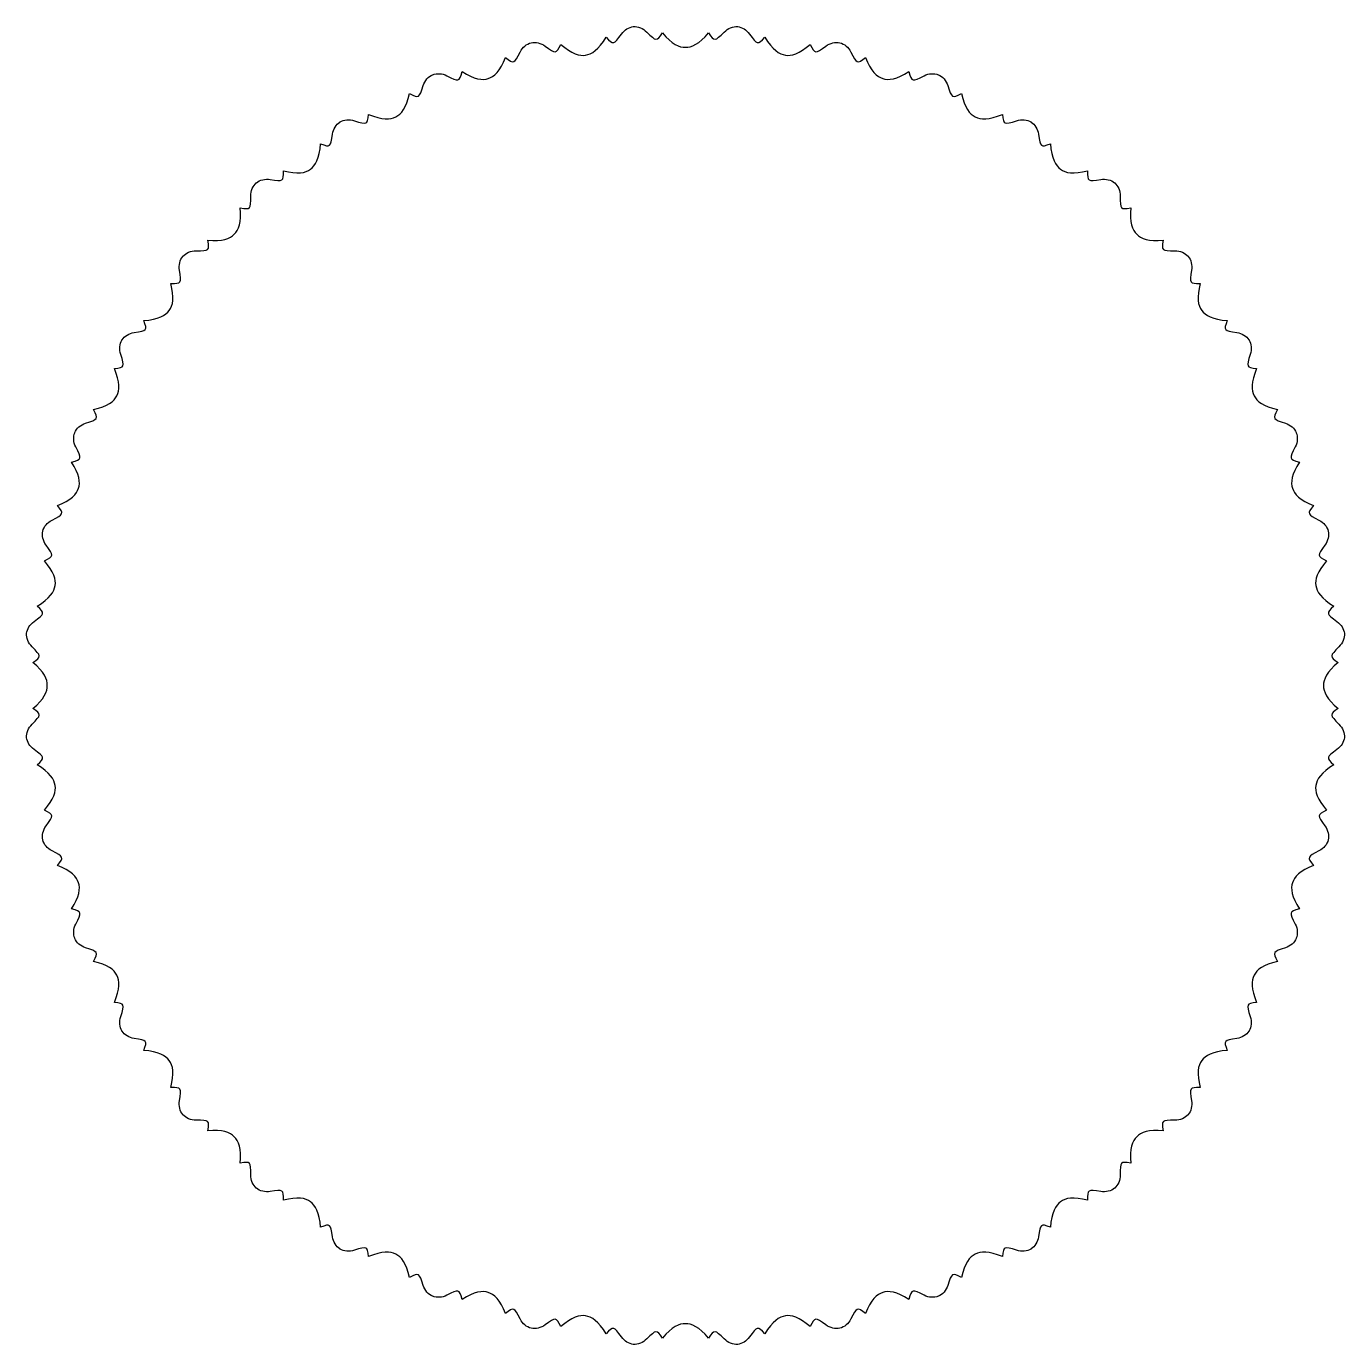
# Model space of a CAD drawing. Header units: centimetres. Extents: x -7.5 to 7.5, y -7.5 to 7.5.
import ezdxf

# ---------------------------------------------------------------- set-up
doc = ezdxf.new("R2010")
doc.units = ezdxf.units.CM
doc.header["$MEASUREMENT"] = 0
doc.layers.add('Layer 1', color=7, linetype='Continuous')

msp = doc.modelspace()

# ---------------------------------------------------------------- linework, layer by layer
at = {"layer": 'Layer 1'}
for points, knots in [([(7.49667, -0.59232), (7.49936, -0.54192), (7.47781, -0.48295), (7.43373, -0.44071), (7.43373, -0.44071), (7.33041, -0.33382), (7.32496, -0.32955), (7.42541, -0.26258), (7.42541, -0.26258), (7.29949, -0.15466), (7.25848, -0.06861), (7.25848, 0), (7.25848, 0), (7.25848, 0.06862), (7.29948, 0.15466), (7.42541, 0.26258), (7.42541, 0.26258), (7.32495, 0.32955), (7.33041, 0.33382), (7.43373, 0.44071), (7.43373, 0.44071), (7.47781, 0.48295), (7.49936, 0.54193), (7.49667, 0.59232), (7.49667, 0.59232), (7.49666, 0.59256), (7.49662, 0.59276), (7.49662, 0.59297), (7.49662, 0.59297), (7.49659, 0.59318), (7.49659, 0.59342), (7.49657, 0.59362), (7.49657, 0.59362), (7.49034, 0.6437), (7.46167, 0.69156), (7.41171, 0.72665), (7.41171, 0.72665), (7.29341, 0.81668), (7.28679, 0.82001), (7.37597, 0.9014), (7.37597, 0.9014), (7.23517, 0.98904), (7.18023, 1.06769), (7.17232, 1.13628), (7.17232, 1.13628), (7.15769, 1.20376), (7.18617, 1.29442), (7.29438, 1.42009), (7.29438, 1.42009), (7.18497, 1.47115), (7.18871, 1.47596), (7.27477, 1.59718), (7.27477, 1.59718), (7.31199, 1.64558), (7.32331, 1.70678), (7.31308, 1.7562), (7.31308, 1.7562), (7.31303, 1.75641), (7.31297, 1.75663), (7.31292, 1.75684), (7.31292, 1.75684), (7.31287, 1.75705), (7.31281, 1.75728), (7.31276, 1.75748), (7.31276, 1.75748), (7.29908, 1.80606), (7.26242, 1.85556), (7.20709, 1.88137), (7.20709, 1.88137), (7.07487, 1.94933), (7.07088, 1.9523), (7.1445, 2.048), (7.1445, 2.048), (6.99058, 2.10974), (6.92504, 2.17756), (6.90699, 2.2442), (6.90699, 2.2442), (6.88245, 2.30874), (6.89565, 2.40212), (6.98396, 2.54249), (6.98396, 2.54249), (6.86817, 2.57671), (6.86965, 2.58142), (6.93677, 2.71407), (6.93677, 2.71407), (6.9664, 2.76745), (6.96699, 2.82893), (6.94956, 2.87629), (6.94956, 2.87629), (6.94948, 2.8765), (6.94937, 2.8767), (6.94932, 2.8769), (6.94932, 2.8769), (6.94924, 2.87709), (6.94916, 2.87732), (6.94908, 2.87751), (6.94908, 2.87751), (6.92836, 2.92353), (6.8832, 2.96627), (6.82467, 2.98364), (6.82467, 2.98364), (6.68387, 3.03135), (6.67783, 3.03289), (6.73656, 3.13839), (6.73656, 3.13839), (6.57523, 3.1768), (6.49876, 3.23342), (6.47112, 3.2967), (6.47112, 3.2967), (6.43738, 3.35694), (6.43494, 3.45223), (6.49806, 3.60559), (6.49806, 3.60559), (6.37814, 3.6196), (6.3808, 3.62559), (6.42442, 3.76771), (6.42442, 3.76771), (6.44455, 3.82535), (6.43668, 3.88708), (6.41148, 3.93081), (6.41148, 3.93081), (6.41137, 3.931), (6.41124, 3.93119), (6.41113, 3.93137), (6.41113, 3.93137), (6.41102, 3.93156), (6.41089, 3.93175), (6.41078, 3.93193), (6.41078, 3.93193), (6.38256, 3.97377), (6.33272, 4.00933), (6.27209, 4.01656), (6.27209, 4.01656), (6.12525, 4.0398), (6.12075, 4.03844), (6.16359, 4.15133), (6.16359, 4.15133), (5.9984, 4.16598), (5.91223, 4.21015), (5.87435, 4.26787), (5.87435, 4.26787), (5.83096, 4.32158), (5.81464, 4.4145), (5.85505, 4.57534), (5.85505, 4.57534), (5.73436, 4.57195), (5.73443, 4.57689), (5.75719, 4.7238), (5.75719, 4.7238), (5.76884, 4.78373), (5.75053, 4.84224), (5.71932, 4.88191), (5.71932, 4.88191), (5.71919, 4.88207), (5.71903, 4.88225), (5.7189, 4.88241), (5.7189, 4.88241), (5.71877, 4.88257), (5.71862, 4.88276), (5.71848, 4.88291), (5.71848, 4.88291), (5.68456, 4.92028), (5.62848, 4.94682), (5.56745, 4.9453), (5.56745, 4.9453), (5.4188, 4.94728), (5.41253, 4.94676), (5.43594, 5.0652), (5.43594, 5.0652), (5.27062, 5.0521), (5.18034, 5.08234), (5.1346, 5.13407), (5.1346, 5.13407), (5.08398, 5.18103), (5.05212, 5.2706), (5.06522, 5.43593), (5.06522, 5.43593), (4.94678, 5.41252), (4.94729, 5.41879), (4.94532, 5.56744), (4.94532, 5.56744), (4.94684, 5.62848), (4.9203, 5.68455), (4.88293, 5.71847), (4.88293, 5.71847), (4.88277, 5.7186), (4.88259, 5.71875), (4.88243, 5.71889), (4.88243, 5.71889), (4.88227, 5.71902), (4.88209, 5.71918), (4.88193, 5.71931), (4.88193, 5.71931), (4.84227, 5.75052), (4.78375, 5.76883), (4.72382, 5.75718), (4.72382, 5.75718), (4.57691, 5.73442), (4.57197, 5.73435), (4.57536, 5.85504), (4.57536, 5.85504), (4.41452, 5.81463), (4.3216, 5.83095), (4.26789, 5.87434), (4.26789, 5.87434), (4.21016, 5.91223), (4.16599, 5.99839), (4.15135, 6.16358), (4.15135, 6.16358), (4.03847, 6.12075), (4.03982, 6.12525), (4.01658, 6.27208), (4.01658, 6.27208), (4.00935, 6.33271), (3.9738, 6.38255), (3.93195, 6.41077), (3.93195, 6.41077), (3.93176, 6.41088), (3.93157, 6.41101), (3.93139, 6.41112), (3.93139, 6.41112), (3.9312, 6.41123), (3.93101, 6.41136), (3.93083, 6.41147), (3.93083, 6.41147), (3.8871, 6.43667), (3.82536, 6.44454), (3.76773, 6.42441), (3.76773, 6.42441), (3.62561, 6.38079), (3.61961, 6.37813), (3.60561, 6.49805), (3.60561, 6.49805), (3.45225, 6.43493), (3.35697, 6.43737), (3.29672, 6.47111), (3.29672, 6.47111), (3.23344, 6.49875), (3.17682, 6.57522), (3.13841, 6.73655), (3.13841, 6.73655), (3.03292, 6.67782), (3.03137, 6.68386), (2.98366, 6.82466), (2.98366, 6.82466), (2.96629, 6.88319), (2.92355, 6.92835), (2.87753, 6.94907), (2.87753, 6.94907), (2.87734, 6.94915), (2.87711, 6.94923), (2.87692, 6.94931), (2.87692, 6.94931), (2.87673, 6.94939), (2.87651, 6.9495), (2.87631, 6.94955), (2.87631, 6.94955), (2.82895, 6.96698), (2.76747, 6.96639), (2.71409, 6.93676), (2.71409, 6.93676), (2.58144, 6.86964), (2.57673, 6.86817), (2.54251, 6.98395), (2.54251, 6.98395), (2.40214, 6.89564), (2.30876, 6.88244), (2.24422, 6.90698), (2.24422, 6.90698), (2.17757, 6.92503), (2.10975, 6.99057), (2.04802, 7.14449), (2.04802, 7.14449), (1.95232, 7.07088), (1.94935, 7.07487), (1.88139, 7.20708), (1.88139, 7.20708), (1.85557, 7.26241), (1.80608, 7.29906), (1.7575, 7.31275), (1.7575, 7.31275), (1.75729, 7.3128), (1.75707, 7.31286), (1.75686, 7.31291), (1.75686, 7.31291), (1.75665, 7.31296), (1.75643, 7.31302), (1.75622, 7.31307), (1.75622, 7.31307), (1.7068, 7.3233), (1.6456, 7.31198), (1.5972, 7.27476), (1.5972, 7.27476), (1.47598, 7.1887), (1.47117, 7.18497), (1.42011, 7.29437), (1.42011, 7.29437), (1.29444, 7.18615), (1.20378, 7.15767), (1.1363, 7.17231), (1.1363, 7.17231), (1.06771, 7.18022), (0.98905, 7.23517), (0.90142, 7.37596), (0.90142, 7.37596), (0.82003, 7.28678), (0.81669, 7.2934), (0.72667, 7.4117), (0.72667, 7.4117), (0.69158, 7.46166), (0.64372, 7.49033), (0.59364, 7.49656), (0.59364, 7.49656), (0.59343, 7.49659), (0.5932, 7.49659), (0.59299, 7.49661), (0.59299, 7.49661), (0.59278, 7.49662), (0.59255, 7.49666), (0.59234, 7.49666), (0.59234, 7.49666), (0.54194, 7.49935), (0.48297, 7.4778), (0.44073, 7.43372), (0.44073, 7.43372), (0.33384, 7.3304), (0.32957, 7.32495), (0.2626, 7.4254), (0.2626, 7.4254), (0.15468, 7.29948), (0.06863, 7.25847), (-0.00037, 7.26101), (-0.00037, 7.26101), (-0.06929, 7.25673), (-0.15464, 7.29948), (-0.26256, 7.4254), (-0.26256, 7.4254), (-0.32953, 7.32494), (-0.3338, 7.3304), (-0.44069, 7.43372), (-0.44069, 7.43372), (-0.48294, 7.4778), (-0.5419, 7.49935), (-0.5923, 7.49666), (-0.5923, 7.49666), (-0.59251, 7.49665), (-0.59274, 7.49661), (-0.59295, 7.49661), (-0.59295, 7.49661), (-0.59316, 7.49658), (-0.5934, 7.49658), (-0.5936, 7.49656), (-0.5936, 7.49656), (-0.64368, 7.49033), (-0.69154, 7.46166), (-0.72663, 7.4117), (-0.72663, 7.4117), (-0.81666, 7.2934), (-0.81999, 7.28678), (-0.90138, 7.37596), (-0.90138, 7.37596), (-0.98902, 7.23516), (-1.06767, 7.18022), (-1.13626, 7.17231), (-1.13626, 7.17231), (-1.20374, 7.15768), (-1.2944, 7.18616), (-1.42007, 7.29437), (-1.42007, 7.29437), (-1.47114, 7.18496), (-1.47595, 7.1887), (-1.59716, 7.27476), (-1.59716, 7.27476), (-1.64556, 7.31198), (-1.70676, 7.3233), (-1.75618, 7.31307), (-1.75618, 7.31307), (-1.75639, 7.31302), (-1.75661, 7.31296), (-1.75682, 7.31291), (-1.75682, 7.31291), (-1.75703, 7.31286), (-1.75726, 7.3128), (-1.75746, 7.31275), (-1.75746, 7.31275), (-1.80604, 7.29907), (-1.85553, 7.26241), (-1.88135, 7.20708), (-1.88135, 7.20708), (-1.94931, 7.07486), (-1.95228, 7.07087), (-2.04798, 7.14449), (-2.04798, 7.14449), (-2.10972, 6.99057), (-2.17754, 6.92503), (-2.24418, 6.90698), (-2.24418, 6.90698), (-2.30872, 6.88244), (-2.4021, 6.89564), (-2.54247, 6.98395), (-2.54247, 6.98395), (-2.57669, 6.86816), (-2.5814, 6.86964), (-2.71405, 6.93676), (-2.71405, 6.93676), (-2.76744, 6.96639), (-2.82891, 6.96698), (-2.87627, 6.94955), (-2.87627, 6.94955), (-2.87646, 6.94947), (-2.87668, 6.94936), (-2.87688, 6.94931), (-2.87688, 6.94931), (-2.87707, 6.94923), (-2.8773, 6.94915), (-2.87749, 6.94907), (-2.87749, 6.94907), (-2.92351, 6.92835), (-2.96625, 6.88319), (-2.98362, 6.82466), (-2.98362, 6.82466), (-3.03133, 6.68386), (-3.03288, 6.67782), (-3.13837, 6.73655), (-3.13837, 6.73655), (-3.17679, 6.57522), (-3.23341, 6.49875), (-3.29668, 6.47111), (-3.29668, 6.47111), (-3.35692, 6.43737), (-3.45221, 6.43493), (-3.60557, 6.49805), (-3.60557, 6.49805), (-3.61958, 6.37813), (-3.62557, 6.38079), (-3.76769, 6.42441), (-3.76769, 6.42441), (-3.82533, 6.44454), (-3.88706, 6.43667), (-3.93079, 6.41147), (-3.93079, 6.41147), (-3.93098, 6.41136), (-3.93117, 6.41123), (-3.93135, 6.41112), (-3.93135, 6.41112), (-3.93154, 6.41101), (-3.93173, 6.41088), (-3.93191, 6.41077), (-3.93191, 6.41077), (-3.97375, 6.38255), (-4.00931, 6.33271), (-4.01654, 6.27208), (-4.01654, 6.27208), (-4.03978, 6.12525), (-4.03842, 6.12074), (-4.15131, 6.16358), (-4.15131, 6.16358), (-4.16596, 5.99838), (-4.21013, 5.91222), (-4.26785, 5.87434), (-4.26785, 5.87434), (-4.32156, 5.83095), (-4.41448, 5.81463), (-4.57532, 5.85504), (-4.57532, 5.85504), (-4.57193, 5.73435), (-4.57687, 5.73442), (-4.72378, 5.75718), (-4.72378, 5.75718), (-4.78371, 5.76883), (-4.84223, 5.75052), (-4.88189, 5.71931), (-4.88189, 5.71931), (-4.88205, 5.71918), (-4.88223, 5.71902), (-4.88239, 5.71889), (-4.88239, 5.71889), (-4.88255, 5.71876), (-4.88274, 5.71861), (-4.88289, 5.71847), (-4.88289, 5.71847), (-4.92026, 5.68455), (-4.9468, 5.62847), (-4.94528, 5.56744), (-4.94528, 5.56744), (-4.94726, 5.41879), (-4.94674, 5.41252), (-5.06518, 5.43593), (-5.06518, 5.43593), (-5.05208, 5.2706), (-5.08232, 5.18033), (-5.13405, 5.13459), (-5.13405, 5.13459), (-5.18101, 5.08397), (-5.27058, 5.05211), (-5.43591, 5.06521), (-5.43591, 5.06521), (-5.41249, 4.94677), (-5.41877, 4.94728), (-5.56742, 4.94531), (-5.56742, 4.94531), (-5.62845, 4.94683), (-5.68453, 4.92028), (-5.71845, 4.88292), (-5.71845, 4.88292), (-5.71858, 4.88276), (-5.71873, 4.88257), (-5.71887, 4.88242), (-5.71887, 4.88242), (-5.719, 4.88226), (-5.71917, 4.88208), (-5.71929, 4.88192), (-5.71929, 4.88192), (-5.7505, 4.84226), (-5.76881, 4.78374), (-5.75716, 4.72381), (-5.75716, 4.72381), (-5.7344, 4.5769), (-5.73433, 4.57196), (-5.85502, 4.57535), (-5.85502, 4.57535), (-5.81461, 4.4145), (-5.83093, 4.32159), (-5.87432, 4.26788), (-5.87432, 4.26788), (-5.91221, 4.21015), (-5.99837, 4.16599), (-6.16356, 4.15134), (-6.16356, 4.15134), (-6.12072, 4.03846), (-6.12523, 4.03981), (-6.27206, 4.01657), (-6.27206, 4.01657), (-6.33268, 4.00934), (-6.38253, 3.97378), (-6.41075, 3.93194), (-6.41075, 3.93194), (-6.41086, 3.93175), (-6.41099, 3.93156), (-6.4111, 3.93138), (-6.4111, 3.93138), (-6.41121, 3.93119), (-6.41134, 3.931), (-6.41145, 3.93082), (-6.41145, 3.93082), (-6.43665, 3.88709), (-6.44452, 3.82535), (-6.42439, 3.76772), (-6.42439, 3.76772), (-6.38077, 3.6256), (-6.37811, 3.6196), (-6.49803, 3.6056), (-6.49803, 3.6056), (-6.43491, 3.45224), (-6.43735, 3.35696), (-6.47109, 3.29671), (-6.47109, 3.29671), (-6.49873, 3.23343), (-6.5752, 3.17681), (-6.73653, 3.1384), (-6.73653, 3.1384), (-6.6778, 3.03291), (-6.68384, 3.03136), (-6.82464, 2.98365), (-6.82464, 2.98365), (-6.88317, 2.96628), (-6.92833, 2.92354), (-6.94905, 2.87752), (-6.94905, 2.87752), (-6.94913, 2.87733), (-6.94921, 2.8771), (-6.94929, 2.87691), (-6.94929, 2.87691), (-6.94937, 2.87672), (-6.94948, 2.8765), (-6.94953, 2.8763), (-6.94953, 2.8763), (-6.96696, 2.82893), (-6.96637, 2.76746), (-6.93674, 2.71408), (-6.93674, 2.71408), (-6.86962, 2.58143), (-6.86815, 2.57672), (-6.98393, 2.5425), (-6.98393, 2.5425), (-6.89562, 2.40213), (-6.88242, 2.30875), (-6.90696, 2.24421), (-6.90696, 2.24421), (-6.92501, 2.17756), (-6.99055, 2.10974), (-7.14447, 2.04801), (-7.14447, 2.04801), (-7.07086, 1.95231), (-7.07485, 1.94934), (-7.20706, 1.88138), (-7.20706, 1.88138), (-7.26239, 1.85556), (-7.29904, 1.80607), (-7.31273, 1.75749), (-7.31273, 1.75749), (-7.31278, 1.75728), (-7.31284, 1.75705), (-7.31289, 1.75685), (-7.31289, 1.75685), (-7.31294, 1.75664), (-7.313, 1.75642), (-7.31305, 1.75621), (-7.31305, 1.75621), (-7.32328, 1.70679), (-7.31196, 1.64559), (-7.27474, 1.59719), (-7.27474, 1.59719), (-7.18868, 1.47597), (-7.18495, 1.47116), (-7.29435, 1.4201), (-7.29435, 1.4201), (-7.18613, 1.29443), (-7.15765, 1.20377), (-7.17229, 1.13629), (-7.17229, 1.13629), (-7.1802, 1.0677), (-7.23515, 0.98905), (-7.37594, 0.90141), (-7.37594, 0.90141), (-7.28676, 0.82002), (-7.29338, 0.81668), (-7.41168, 0.72666), (-7.41168, 0.72666), (-7.46164, 0.69157), (-7.49031, 0.64371), (-7.49654, 0.59363), (-7.49654, 0.59363), (-7.49657, 0.59342), (-7.49657, 0.59318), (-7.49659, 0.59298), (-7.49659, 0.59298), (-7.4966, 0.59277), (-7.49664, 0.59254), (-7.49664, 0.59233), (-7.49664, 0.59233), (-7.49933, 0.54193), (-7.47778, 0.48296), (-7.4337, 0.44072), (-7.4337, 0.44072), (-7.33038, 0.33383), (-7.32493, 0.32956), (-7.42538, 0.26259), (-7.42538, 0.26259), (-7.29946, 0.15467), (-7.25671, 0.06931), (-7.26099, 0.0004), (-7.26099, 0.0004), (-7.25846, -0.0686), (-7.29946, -0.15465), (-7.42538, -0.26257), (-7.42538, -0.26257), (-7.32492, -0.32954), (-7.33038, -0.33381), (-7.4337, -0.4407), (-7.4337, -0.4407), (-7.47778, -0.48294), (-7.49933, -0.54192), (-7.49664, -0.59231), (-7.49664, -0.59231), (-7.49663, -0.59255), (-7.49659, -0.59275), (-7.49659, -0.59296), (-7.49659, -0.59296), (-7.49656, -0.59317), (-7.49656, -0.59341), (-7.49654, -0.59361), (-7.49654, -0.59361), (-7.49031, -0.64369), (-7.46164, -0.69155), (-7.41168, -0.72664), (-7.41168, -0.72664), (-7.29338, -0.81667), (-7.28676, -0.82), (-7.37594, -0.90139), (-7.37594, -0.90139), (-7.23514, -0.98903), (-7.1802, -1.06768), (-7.17229, -1.13627), (-7.17229, -1.13627), (-7.15766, -1.20375), (-7.18614, -1.29441), (-7.29435, -1.42008), (-7.29435, -1.42008), (-7.18494, -1.47114), (-7.18868, -1.47595), (-7.27474, -1.59717), (-7.27474, -1.59717), (-7.31196, -1.64557), (-7.32328, -1.70677), (-7.31305, -1.75619), (-7.31305, -1.75619), (-7.313, -1.7564), (-7.31294, -1.75662), (-7.31289, -1.75683), (-7.31289, -1.75683), (-7.31284, -1.75704), (-7.31278, -1.75727), (-7.31273, -1.75747), (-7.31273, -1.75747), (-7.29905, -1.80605), (-7.26239, -1.85554), (-7.20706, -1.88136), (-7.20706, -1.88136), (-7.07484, -1.94932), (-7.07085, -1.95229), (-7.14447, -2.04799), (-7.14447, -2.04799), (-6.99055, -2.10973), (-6.92501, -2.17755), (-6.90696, -2.24419), (-6.90696, -2.24419), (-6.88242, -2.30873), (-6.89562, -2.40211), (-6.98393, -2.54248), (-6.98393, -2.54248), (-6.86814, -2.5767), (-6.86962, -2.58141), (-6.93674, -2.71406), (-6.93674, -2.71406), (-6.96637, -2.76744), (-6.96696, -2.82892), (-6.94953, -2.87628), (-6.94953, -2.87628), (-6.94945, -2.87649), (-6.94934, -2.87669), (-6.94929, -2.87689), (-6.94929, -2.87689), (-6.94921, -2.87708), (-6.94913, -2.87731), (-6.94905, -2.8775), (-6.94905, -2.8775), (-6.92833, -2.92352), (-6.88317, -2.96626), (-6.82464, -2.98362), (-6.82464, -2.98362), (-6.68384, -3.03133), (-6.6778, -3.03288), (-6.73653, -3.13837), (-6.73653, -3.13837), (-6.5752, -3.17679), (-6.49873, -3.23341), (-6.47109, -3.29668), (-6.47109, -3.29668), (-6.43735, -3.35692), (-6.43491, -3.45221), (-6.49803, -3.60557), (-6.49803, -3.60557), (-6.37811, -3.61957), (-6.38077, -3.62557), (-6.42439, -3.76769), (-6.42439, -3.76769), (-6.44452, -3.82533), (-6.43665, -3.88706), (-6.41145, -3.93079), (-6.41145, -3.93079), (-6.41134, -3.93098), (-6.41121, -3.93116), (-6.4111, -3.93135), (-6.4111, -3.93135), (-6.41097, -3.93154), (-6.41086, -3.93173), (-6.41075, -3.93191), (-6.41075, -3.93191), (-6.38253, -3.97375), (-6.33269, -4.00931), (-6.27206, -4.01654), (-6.27206, -4.01654), (-6.12523, -4.03978), (-6.12072, -4.03842), (-6.16356, -4.15131), (-6.16356, -4.15131), (-5.99837, -4.16596), (-5.9122, -4.21013), (-5.87432, -4.26785), (-5.87432, -4.26785), (-5.83093, -4.32156), (-5.81461, -4.41448), (-5.85502, -4.57532), (-5.85502, -4.57532), (-5.73433, -4.57193), (-5.7344, -4.57687), (-5.75716, -4.72378), (-5.75716, -4.72378), (-5.76881, -4.78371), (-5.7505, -4.84222), (-5.71929, -4.88189), (-5.71929, -4.88189), (-5.71916, -4.88208), (-5.719, -4.88222), (-5.71887, -4.88239), (-5.71887, -4.88239), (-5.71871, -4.88255), (-5.71859, -4.88273), (-5.71845, -4.88289), (-5.71845, -4.88289), (-5.68453, -4.92026), (-5.62845, -4.9468), (-5.56742, -4.94528), (-5.56742, -4.94528), (-5.41877, -4.94726), (-5.4125, -4.94674), (-5.43591, -5.06518), (-5.43591, -5.06518), (-5.27058, -5.05208), (-5.18031, -5.08232), (-5.13457, -5.13405), (-5.13457, -5.13405), (-5.08395, -5.18101), (-5.05209, -5.27058), (-5.06519, -5.43591), (-5.06519, -5.43591), (-4.94675, -5.41249), (-4.94727, -5.41877), (-4.94529, -5.56742), (-4.94529, -5.56742), (-4.94681, -5.62846), (-4.92027, -5.68453), (-4.8829, -5.71845), (-4.8829, -5.71845), (-4.88274, -5.71861), (-4.88256, -5.71873), (-4.8824, -5.71887), (-4.8824, -5.71887), (-4.88224, -5.719), (-4.88207, -5.71916), (-4.8819, -5.71929), (-4.8819, -5.71929), (-4.84224, -5.7505), (-4.78373, -5.76881), (-4.72379, -5.75716), (-4.72379, -5.75716), (-4.57688, -5.7344), (-4.57194, -5.73433), (-4.57533, -5.85502), (-4.57533, -5.85502), (-4.41448, -5.81461), (-4.32157, -5.83093), (-4.26786, -5.87432), (-4.26786, -5.87432), (-4.21013, -5.91221), (-4.16597, -5.99837), (-4.15132, -6.16356), (-4.15132, -6.16356), (-4.03844, -6.12073), (-4.03979, -6.12523), (-4.01655, -6.27206), (-4.01655, -6.27206), (-4.00932, -6.33268), (-3.97377, -6.38253), (-3.93192, -6.41075), (-3.93192, -6.41075), (-3.93173, -6.41088), (-3.93154, -6.41099), (-3.93136, -6.4111), (-3.93136, -6.4111), (-3.93117, -6.41121), (-3.93099, -6.41134), (-3.9308, -6.41145), (-3.9308, -6.41145), (-3.88707, -6.43665), (-3.82534, -6.44452), (-3.7677, -6.42439), (-3.7677, -6.42439), (-3.62558, -6.38077), (-3.61958, -6.37811), (-3.60558, -6.49803), (-3.60558, -6.49803), (-3.45222, -6.43491), (-3.35694, -6.43735), (-3.29669, -6.47109), (-3.29669, -6.47109), (-3.23341, -6.49873), (-3.17679, -6.5752), (-3.13838, -6.73653), (-3.13838, -6.73653), (-3.03289, -6.6778), (-3.03134, -6.68384), (-2.98363, -6.82464), (-2.98363, -6.82464), (-2.96626, -6.88317), (-2.92352, -6.92833), (-2.87751, -6.94905), (-2.87751, -6.94905), (-2.8773, -6.94913), (-2.8771, -6.94921), (-2.8769, -6.94929), (-2.8769, -6.94929), (-2.87669, -6.94937), (-2.8765, -6.94948), (-2.87629, -6.94953), (-2.87629, -6.94953), (-2.82893, -6.96696), (-2.76745, -6.96637), (-2.71407, -6.93674), (-2.71407, -6.93674), (-2.58142, -6.86962), (-2.57671, -6.86815), (-2.54249, -6.98393), (-2.54249, -6.98393), (-2.40212, -6.89562), (-2.30874, -6.88242), (-2.2442, -6.90696), (-2.2442, -6.90696), (-2.17755, -6.92501), (-2.10973, -6.99055), (-2.048, -7.14447), (-2.048, -7.14447), (-1.9523, -7.07086), (-1.94933, -7.07485), (-1.88137, -7.20706), (-1.88137, -7.20706), (-1.85555, -7.26239), (-1.80606, -7.29904), (-1.75748, -7.31273), (-1.75748, -7.31273), (-1.75727, -7.31278), (-1.75705, -7.31284), (-1.75684, -7.31289), (-1.75684, -7.31289), (-1.75663, -7.31294), (-1.75642, -7.313), (-1.7562, -7.31305), (-1.7562, -7.31305), (-1.70678, -7.32328), (-1.64558, -7.31196), (-1.59718, -7.27474), (-1.59718, -7.27474), (-1.47596, -7.18868), (-1.47115, -7.18495), (-1.42009, -7.29435), (-1.42009, -7.29435), (-1.29442, -7.18613), (-1.20376, -7.15765), (-1.13628, -7.17229), (-1.13628, -7.17229), (-1.06769, -7.1802), (-0.98904, -7.23515), (-0.9014, -7.37594), (-0.9014, -7.37594), (-0.82001, -7.28676), (-0.81667, -7.29338), (-0.72665, -7.41168), (-0.72665, -7.41168), (-0.69156, -7.46164), (-0.6437, -7.49031), (-0.59362, -7.49654), (-0.59362, -7.49654), (-0.59341, -7.49657), (-0.59318, -7.49657), (-0.59297, -7.49659), (-0.59297, -7.49659), (-0.59276, -7.4966), (-0.59253, -7.49664), (-0.59231, -7.49664), (-0.59231, -7.49664), (-0.54191, -7.49933), (-0.48294, -7.47778), (-0.4407, -7.4337), (-0.4407, -7.4337), (-0.33381, -7.33038), (-0.32954, -7.32493), (-0.26257, -7.42538), (-0.26257, -7.42538), (-0.15465, -7.29946), (-0.06929, -7.25671), (-0.00038, -7.26099), (-0.00038, -7.26099), (0.06862, -7.25846), (0.15467, -7.29946), (0.26259, -7.42538), (0.26259, -7.42538), (0.32956, -7.32492), (0.33383, -7.33038), (0.44072, -7.4337), (0.44072, -7.4337), (0.48296, -7.47778), (0.54193, -7.49933), (0.59233, -7.49664), (0.59233, -7.49664), (0.59254, -7.49663), (0.59277, -7.49659), (0.59299, -7.49659), (0.59299, -7.49659), (0.5932, -7.49656), (0.59343, -7.49656), (0.59364, -7.49654), (0.59364, -7.49654), (0.64372, -7.49031), (0.69158, -7.46165), (0.72667, -7.41168), (0.72667, -7.41168), (0.8167, -7.29338), (0.82003, -7.28676), (0.90142, -7.37594), (0.90142, -7.37594), (0.98906, -7.23514), (1.06771, -7.1802), (1.1363, -7.17229), (1.1363, -7.17229), (1.20378, -7.15766), (1.29444, -7.18614), (1.42011, -7.29435), (1.42011, -7.29435), (1.47117, -7.18494), (1.47598, -7.18868), (1.5972, -7.27474), (1.5972, -7.27474), (1.6456, -7.31196), (1.70679, -7.32328), (1.75622, -7.31305), (1.75622, -7.31305), (1.75643, -7.313), (1.75664, -7.31294), (1.75686, -7.31289), (1.75686, -7.31289), (1.75707, -7.31284), (1.75729, -7.31278), (1.7575, -7.31273), (1.7575, -7.31273), (1.80608, -7.29905), (1.85557, -7.26239), (1.88139, -7.20706), (1.88139, -7.20706), (1.94935, -7.07484), (1.95232, -7.07085), (2.04802, -7.14447), (2.04802, -7.14447), (2.10976, -6.99055), (2.17758, -6.92501), (2.24422, -6.90696), (2.24422, -6.90696), (2.30876, -6.88242), (2.40214, -6.89562), (2.54251, -6.98393), (2.54251, -6.98393), (2.57673, -6.86814), (2.58144, -6.86962), (2.71409, -6.93674), (2.71409, -6.93674), (2.76747, -6.96637), (2.82895, -6.96696), (2.87631, -6.94953), (2.87631, -6.94953), (2.87652, -6.94945), (2.87671, -6.94934), (2.87692, -6.94929), (2.87692, -6.94929), (2.87713, -6.94921), (2.87733, -6.94913), (2.87753, -6.94905), (2.87753, -6.94905), (2.92355, -6.92833), (2.96629, -6.88317), (2.98365, -6.82464), (2.98365, -6.82464), (3.03136, -6.68384), (3.03291, -6.6778), (3.1384, -6.73653), (3.1384, -6.73653), (3.17682, -6.5752), (3.23344, -6.49873), (3.29671, -6.47109), (3.29671, -6.47109), (3.35695, -6.43735), (3.45224, -6.43491), (3.6056, -6.49803), (3.6056, -6.49803), (3.6196, -6.37811), (3.6256, -6.38077), (3.76772, -6.42439), (3.76772, -6.42439), (3.82536, -6.44452), (3.8871, -6.43665), (3.93082, -6.41145), (3.93082, -6.41145), (3.93101, -6.41134), (3.93119, -6.41121), (3.93138, -6.4111), (3.93138, -6.4111), (3.93157, -6.41097), (3.93176, -6.41086), (3.93194, -6.41075), (3.93194, -6.41075), (3.97378, -6.38253), (4.00934, -6.33269), (4.01657, -6.27206), (4.01657, -6.27206), (4.03981, -6.12523), (4.03845, -6.12072), (4.15134, -6.16356), (4.15134, -6.16356), (4.16599, -5.99836), (4.21016, -5.9122), (4.26788, -5.87432), (4.26788, -5.87432), (4.32159, -5.83093), (4.41451, -5.81461), (4.57535, -5.85502), (4.57535, -5.85502), (4.57196, -5.73433), (4.5769, -5.7344), (4.72381, -5.75716), (4.72381, -5.75716), (4.78374, -5.76881), (4.84225, -5.7505), (4.88192, -5.71929), (4.88192, -5.71929), (4.88211, -5.71916), (4.88225, -5.719), (4.88242, -5.71887), (4.88242, -5.71887), (4.88258, -5.71871), (4.88276, -5.71859), (4.88292, -5.71845), (4.88292, -5.71845), (4.92029, -5.68453), (4.94683, -5.62845), (4.94531, -5.56742), (4.94531, -5.56742), (4.94729, -5.41877), (4.94677, -5.4125), (5.06521, -5.43591), (5.06521, -5.43591), (5.05211, -5.27058), (5.08235, -5.18031), (5.13408, -5.13457), (5.13408, -5.13457), (5.18104, -5.08395), (5.27061, -5.05209), (5.43594, -5.06519), (5.43594, -5.06519), (5.41252, -4.94675), (5.4188, -4.94727), (5.56745, -4.94529), (5.56745, -4.94529), (5.62849, -4.94681), (5.68456, -4.92027), (5.71848, -4.8829), (5.71848, -4.8829), (5.71864, -4.88274), (5.71876, -4.88256), (5.7189, -4.8824), (5.7189, -4.8824), (5.71903, -4.88224), (5.71919, -4.88207), (5.71932, -4.8819), (5.71932, -4.8819), (5.75053, -4.84224), (5.76884, -4.78373), (5.75719, -4.72379), (5.75719, -4.72379), (5.73443, -4.57688), (5.73436, -4.57194), (5.85505, -4.57533), (5.85505, -4.57533), (5.81464, -4.41448), (5.83096, -4.32157), (5.87435, -4.26786), (5.87435, -4.26786), (5.91224, -4.21013), (5.9984, -4.16597), (6.16359, -4.15132), (6.16359, -4.15132), (6.12076, -4.03844), (6.12526, -4.03979), (6.27209, -4.01655), (6.27209, -4.01655), (6.33271, -4.00932), (6.38256, -3.97377), (6.41078, -3.93192), (6.41078, -3.93192), (6.41091, -3.93173), (6.41102, -3.93154), (6.41113, -3.93136), (6.41113, -3.93136), (6.41124, -3.93117), (6.41137, -3.93099), (6.41148, -3.9308), (6.41148, -3.9308), (6.43668, -3.88707), (6.44455, -3.82534), (6.42442, -3.7677), (6.42442, -3.7677), (6.3808, -3.62558), (6.37814, -3.61958), (6.49806, -3.60558), (6.49806, -3.60558), (6.43494, -3.45222), (6.43738, -3.35694), (6.47112, -3.29669), (6.47112, -3.29669), (6.49876, -3.23341), (6.57523, -3.17679), (6.73656, -3.13838), (6.73656, -3.13838), (6.67783, -3.03289), (6.68387, -3.03134), (6.82467, -2.98363), (6.82467, -2.98363), (6.8832, -2.96626), (6.92836, -2.92352), (6.94908, -2.87751), (6.94908, -2.87751), (6.94916, -2.8773), (6.94924, -2.8771), (6.94932, -2.8769), (6.94932, -2.8769), (6.9494, -2.87669), (6.94951, -2.87649), (6.94956, -2.87629), (6.94956, -2.87629), (6.96699, -2.82893), (6.9664, -2.76745), (6.93677, -2.71407), (6.93677, -2.71407), (6.86965, -2.58142), (6.86818, -2.57671), (6.98396, -2.54249), (6.98396, -2.54249), (6.89565, -2.40212), (6.88245, -2.30874), (6.90699, -2.2442), (6.90699, -2.2442), (6.92504, -2.17755), (6.99058, -2.10973), (7.1445, -2.048), (7.1445, -2.048), (7.07089, -1.9523), (7.07488, -1.94933), (7.20709, -1.88137), (7.20709, -1.88137), (7.26242, -1.85555), (7.29907, -1.80606), (7.31276, -1.75748), (7.31276, -1.75748), (7.31281, -1.75727), (7.31287, -1.75705), (7.31292, -1.75684), (7.31292, -1.75684), (7.31297, -1.75663), (7.31303, -1.75641), (7.31308, -1.7562), (7.31308, -1.7562), (7.32331, -1.70678), (7.31199, -1.64558), (7.27477, -1.59718), (7.27477, -1.59718), (7.18871, -1.47596), (7.18498, -1.47115), (7.29438, -1.42009), (7.29438, -1.42009), (7.18616, -1.29442), (7.15768, -1.20376), (7.17232, -1.13628), (7.17232, -1.13628), (7.18023, -1.06769), (7.23518, -0.98904), (7.37597, -0.9014), (7.37597, -0.9014), (7.28679, -0.82001), (7.29341, -0.81667), (7.41171, -0.72665), (7.41171, -0.72665), (7.46167, -0.69156), (7.49034, -0.6437), (7.49657, -0.59362), (7.49657, -0.59362), (7.4966, -0.59341), (7.4966, -0.59318), (7.49662, -0.59297), (7.49662, -0.59297), (7.49663, -0.59276), (7.49667, -0.59253), (7.49667, -0.59231), (7.49667, -0.59231), (7.49667, -0.59231), (7.49667, -0.59231), (7.49667, -0.59231), (7.49667, -0.59231), (7.49667, -0.59231), (7.49667, -0.59232), (7.49667, -0.59232)], [0, 0, 0, 0, 0.00309598, 0.00309598, 0.00309598, 0.00309598, 0.00619195, 0.00619195, 0.00619195, 0.00619195, 0.00928793, 0.00928793, 0.00928793, 0.00928793, 0.0123839, 0.0123839, 0.0123839, 0.0123839, 0.01547988, 0.01547988, 0.01547988, 0.01547988, 0.01857585, 0.01857585, 0.01857585, 0.01857585, 0.02167183, 0.02167183, 0.02167183, 0.02167183, 0.0247678, 0.0247678, 0.0247678, 0.0247678, 0.02786378, 0.02786378, 0.02786378, 0.02786378, 0.03095975, 0.03095975, 0.03095975, 0.03095975, 0.03405573, 0.03405573, 0.03405573, 0.03405573, 0.0371517, 0.0371517, 0.0371517, 0.0371517, 0.04024768, 0.04024768, 0.04024768, 0.04024768, 0.04334365, 0.04334365, 0.04334365, 0.04334365, 0.04643963, 0.04643963, 0.04643963, 0.04643963, 0.0495356, 0.0495356, 0.0495356, 0.0495356, 0.05263158, 0.05263158, 0.05263158, 0.05263158, 0.05572755, 0.05572755, 0.05572755, 0.05572755, 0.05882353, 0.05882353, 0.05882353, 0.05882353, 0.0619195, 0.0619195, 0.0619195, 0.0619195, 0.06501548, 0.06501548, 0.06501548, 0.06501548, 0.06811146, 0.06811146, 0.06811146, 0.06811146, 0.07120743, 0.07120743, 0.07120743, 0.07120743, 0.07430341, 0.07430341, 0.07430341, 0.07430341, 0.07739938, 0.07739938, 0.07739938, 0.07739938, 0.08049536, 0.08049536, 0.08049536, 0.08049536, 0.08359133, 0.08359133, 0.08359133, 0.08359133, 0.08668731, 0.08668731, 0.08668731, 0.08668731, 0.08978328, 0.08978328, 0.08978328, 0.08978328, 0.09287926, 0.09287926, 0.09287926, 0.09287926, 0.09597523, 0.09597523, 0.09597523, 0.09597523, 0.09907121, 0.09907121, 0.09907121, 0.09907121, 0.10216718, 0.10216718, 0.10216718, 0.10216718, 0.10526316, 0.10526316, 0.10526316, 0.10526316, 0.10835913, 0.10835913, 0.10835913, 0.10835913, 0.11145511, 0.11145511, 0.11145511, 0.11145511, 0.11455108, 0.11455108, 0.11455108, 0.11455108, 0.11764706, 0.11764706, 0.11764706, 0.11764706, 0.12074303, 0.12074303, 0.12074303, 0.12074303, 0.12383901, 0.12383901, 0.12383901, 0.12383901, 0.12693498, 0.12693498, 0.12693498, 0.12693498, 0.13003096, 0.13003096, 0.13003096, 0.13003096, 0.13312693, 0.13312693, 0.13312693, 0.13312693, 0.13622291, 0.13622291, 0.13622291, 0.13622291, 0.13931889, 0.13931889, 0.13931889, 0.13931889, 0.14241486, 0.14241486, 0.14241486, 0.14241486, 0.14551084, 0.14551084, 0.14551084, 0.14551084, 0.14860681, 0.14860681, 0.14860681, 0.14860681, 0.15170279, 0.15170279, 0.15170279, 0.15170279, 0.15479876, 0.15479876, 0.15479876, 0.15479876, 0.15789474, 0.15789474, 0.15789474, 0.15789474, 0.16099071, 0.16099071, 0.16099071, 0.16099071, 0.16408669, 0.16408669, 0.16408669, 0.16408669, 0.16718266, 0.16718266, 0.16718266, 0.16718266, 0.17027864, 0.17027864, 0.17027864, 0.17027864, 0.17337461, 0.17337461, 0.17337461, 0.17337461, 0.17647059, 0.17647059, 0.17647059, 0.17647059, 0.17956656, 0.17956656, 0.17956656, 0.17956656, 0.18266254, 0.18266254, 0.18266254, 0.18266254, 0.18575851, 0.18575851, 0.18575851, 0.18575851, 0.18885449, 0.18885449, 0.18885449, 0.18885449, 0.19195046, 0.19195046, 0.19195046, 0.19195046, 0.19504644, 0.19504644, 0.19504644, 0.19504644, 0.19814241, 0.19814241, 0.19814241, 0.19814241, 0.20123839, 0.20123839, 0.20123839, 0.20123839, 0.20433437, 0.20433437, 0.20433437, 0.20433437, 0.20743034, 0.20743034, 0.20743034, 0.20743034, 0.21052632, 0.21052632, 0.21052632, 0.21052632, 0.21362229, 0.21362229, 0.21362229, 0.21362229, 0.21671827, 0.21671827, 0.21671827, 0.21671827, 0.21981424, 0.21981424, 0.21981424, 0.21981424, 0.22291022, 0.22291022, 0.22291022, 0.22291022, 0.22600619, 0.22600619, 0.22600619, 0.22600619, 0.22910217, 0.22910217, 0.22910217, 0.22910217, 0.23219814, 0.23219814, 0.23219814, 0.23219814, 0.23529412, 0.23529412, 0.23529412, 0.23529412, 0.23839009, 0.23839009, 0.23839009, 0.23839009, 0.24148607, 0.24148607, 0.24148607, 0.24148607, 0.24458204, 0.24458204, 0.24458204, 0.24458204, 0.24767802, 0.24767802, 0.24767802, 0.24767802, 0.25077399, 0.25077399, 0.25077399, 0.25077399, 0.25386997, 0.25386997, 0.25386997, 0.25386997, 0.25696594, 0.25696594, 0.25696594, 0.25696594, 0.26006192, 0.26006192, 0.26006192, 0.26006192, 0.26315789, 0.26315789, 0.26315789, 0.26315789, 0.26625387, 0.26625387, 0.26625387, 0.26625387, 0.26934985, 0.26934985, 0.26934985, 0.26934985, 0.27244582, 0.27244582, 0.27244582, 0.27244582, 0.2755418, 0.2755418, 0.2755418, 0.2755418, 0.27863777, 0.27863777, 0.27863777, 0.27863777, 0.28173375, 0.28173375, 0.28173375, 0.28173375, 0.28482972, 0.28482972, 0.28482972, 0.28482972, 0.2879257, 0.2879257, 0.2879257, 0.2879257, 0.29102167, 0.29102167, 0.29102167, 0.29102167, 0.29411765, 0.29411765, 0.29411765, 0.29411765, 0.29721362, 0.29721362, 0.29721362, 0.29721362, 0.3003096, 0.3003096, 0.3003096, 0.3003096, 0.30340557, 0.30340557, 0.30340557, 0.30340557, 0.30650155, 0.30650155, 0.30650155, 0.30650155, 0.30959752, 0.30959752, 0.30959752, 0.30959752, 0.3126935, 0.3126935, 0.3126935, 0.3126935, 0.31578947, 0.31578947, 0.31578947, 0.31578947, 0.31888545, 0.31888545, 0.31888545, 0.31888545, 0.32198142, 0.32198142, 0.32198142, 0.32198142, 0.3250774, 0.3250774, 0.3250774, 0.3250774, 0.32817337, 0.32817337, 0.32817337, 0.32817337, 0.33126935, 0.33126935, 0.33126935, 0.33126935, 0.33436533, 0.33436533, 0.33436533, 0.33436533, 0.3374613, 0.3374613, 0.3374613, 0.3374613, 0.34055728, 0.34055728, 0.34055728, 0.34055728, 0.34365325, 0.34365325, 0.34365325, 0.34365325, 0.34674923, 0.34674923, 0.34674923, 0.34674923, 0.3498452, 0.3498452, 0.3498452, 0.3498452, 0.35294118, 0.35294118, 0.35294118, 0.35294118, 0.35603715, 0.35603715, 0.35603715, 0.35603715, 0.35913313, 0.35913313, 0.35913313, 0.35913313, 0.3622291, 0.3622291, 0.3622291, 0.3622291, 0.36532508, 0.36532508, 0.36532508, 0.36532508, 0.36842105, 0.36842105, 0.36842105, 0.36842105, 0.37151703, 0.37151703, 0.37151703, 0.37151703, 0.374613, 0.374613, 0.374613, 0.374613, 0.37770898, 0.37770898, 0.37770898, 0.37770898, 0.38080495, 0.38080495, 0.38080495, 0.38080495, 0.38390093, 0.38390093, 0.38390093, 0.38390093, 0.3869969, 0.3869969, 0.3869969, 0.3869969, 0.39009288, 0.39009288, 0.39009288, 0.39009288, 0.39318885, 0.39318885, 0.39318885, 0.39318885, 0.39628483, 0.39628483, 0.39628483, 0.39628483, 0.3993808, 0.3993808, 0.3993808, 0.3993808, 0.40247678, 0.40247678, 0.40247678, 0.40247678, 0.40557276, 0.40557276, 0.40557276, 0.40557276, 0.40866873, 0.40866873, 0.40866873, 0.40866873, 0.41176471, 0.41176471, 0.41176471, 0.41176471, 0.41486068, 0.41486068, 0.41486068, 0.41486068, 0.41795666, 0.41795666, 0.41795666, 0.41795666, 0.42105263, 0.42105263, 0.42105263, 0.42105263, 0.42414861, 0.42414861, 0.42414861, 0.42414861, 0.42724458, 0.42724458, 0.42724458, 0.42724458, 0.43034056, 0.43034056, 0.43034056, 0.43034056, 0.43343653, 0.43343653, 0.43343653, 0.43343653, 0.43653251, 0.43653251, 0.43653251, 0.43653251, 0.43962848, 0.43962848, 0.43962848, 0.43962848, 0.44272446, 0.44272446, 0.44272446, 0.44272446, 0.44582043, 0.44582043, 0.44582043, 0.44582043, 0.44891641, 0.44891641, 0.44891641, 0.44891641, 0.45201238, 0.45201238, 0.45201238, 0.45201238, 0.45510836, 0.45510836, 0.45510836, 0.45510836, 0.45820433, 0.45820433, 0.45820433, 0.45820433, 0.46130031, 0.46130031, 0.46130031, 0.46130031, 0.46439628, 0.46439628, 0.46439628, 0.46439628, 0.46749226, 0.46749226, 0.46749226, 0.46749226, 0.47058824, 0.47058824, 0.47058824, 0.47058824, 0.47368421, 0.47368421, 0.47368421, 0.47368421, 0.47678019, 0.47678019, 0.47678019, 0.47678019, 0.47987616, 0.47987616, 0.47987616, 0.47987616, 0.48297214, 0.48297214, 0.48297214, 0.48297214, 0.48606811, 0.48606811, 0.48606811, 0.48606811, 0.48916409, 0.48916409, 0.48916409, 0.48916409, 0.49226006, 0.49226006, 0.49226006, 0.49226006, 0.49535604, 0.49535604, 0.49535604, 0.49535604, 0.49845201, 0.49845201, 0.49845201, 0.49845201, 0.50154799, 0.50154799, 0.50154799, 0.50154799, 0.50464396, 0.50464396, 0.50464396, 0.50464396, 0.50773994, 0.50773994, 0.50773994, 0.50773994, 0.51083591, 0.51083591, 0.51083591, 0.51083591, 0.51393189, 0.51393189, 0.51393189, 0.51393189, 0.51702786, 0.51702786, 0.51702786, 0.51702786, 0.52012384, 0.52012384, 0.52012384, 0.52012384, 0.52321981, 0.52321981, 0.52321981, 0.52321981, 0.52631579, 0.52631579, 0.52631579, 0.52631579, 0.52941176, 0.52941176, 0.52941176, 0.52941176, 0.53250774, 0.53250774, 0.53250774, 0.53250774, 0.53560372, 0.53560372, 0.53560372, 0.53560372, 0.53869969, 0.53869969, 0.53869969, 0.53869969, 0.54179567, 0.54179567, 0.54179567, 0.54179567, 0.54489164, 0.54489164, 0.54489164, 0.54489164, 0.54798762, 0.54798762, 0.54798762, 0.54798762, 0.55108359, 0.55108359, 0.55108359, 0.55108359, 0.55417957, 0.55417957, 0.55417957, 0.55417957, 0.55727554, 0.55727554, 0.55727554, 0.55727554, 0.56037152, 0.56037152, 0.56037152, 0.56037152, 0.56346749, 0.56346749, 0.56346749, 0.56346749, 0.56656347, 0.56656347, 0.56656347, 0.56656347, 0.56965944, 0.56965944, 0.56965944, 0.56965944, 0.57275542, 0.57275542, 0.57275542, 0.57275542, 0.57585139, 0.57585139, 0.57585139, 0.57585139, 0.57894737, 0.57894737, 0.57894737, 0.57894737, 0.58204334, 0.58204334, 0.58204334, 0.58204334, 0.58513932, 0.58513932, 0.58513932, 0.58513932, 0.58823529, 0.58823529, 0.58823529, 0.58823529, 0.59133127, 0.59133127, 0.59133127, 0.59133127, 0.59442724, 0.59442724, 0.59442724, 0.59442724, 0.59752322, 0.59752322, 0.59752322, 0.59752322, 0.6006192, 0.6006192, 0.6006192, 0.6006192, 0.60371517, 0.60371517, 0.60371517, 0.60371517, 0.60681115, 0.60681115, 0.60681115, 0.60681115, 0.60990712, 0.60990712, 0.60990712, 0.60990712, 0.6130031, 0.6130031, 0.6130031, 0.6130031, 0.61609907, 0.61609907, 0.61609907, 0.61609907, 0.61919505, 0.61919505, 0.61919505, 0.61919505, 0.62229102, 0.62229102, 0.62229102, 0.62229102, 0.625387, 0.625387, 0.625387, 0.625387, 0.62848297, 0.62848297, 0.62848297, 0.62848297, 0.63157895, 0.63157895, 0.63157895, 0.63157895, 0.63467492, 0.63467492, 0.63467492, 0.63467492, 0.6377709, 0.6377709, 0.6377709, 0.6377709, 0.64086687, 0.64086687, 0.64086687, 0.64086687, 0.64396285, 0.64396285, 0.64396285, 0.64396285, 0.64705882, 0.64705882, 0.64705882, 0.64705882, 0.6501548, 0.6501548, 0.6501548, 0.6501548, 0.65325077, 0.65325077, 0.65325077, 0.65325077, 0.65634675, 0.65634675, 0.65634675, 0.65634675, 0.65944272, 0.65944272, 0.65944272, 0.65944272, 0.6625387, 0.6625387, 0.6625387, 0.6625387, 0.66563467, 0.66563467, 0.66563467, 0.66563467, 0.66873065, 0.66873065, 0.66873065, 0.66873065, 0.67182663, 0.67182663, 0.67182663, 0.67182663, 0.6749226, 0.6749226, 0.6749226, 0.6749226, 0.67801858, 0.67801858, 0.67801858, 0.67801858, 0.68111455, 0.68111455, 0.68111455, 0.68111455, 0.68421053, 0.68421053, 0.68421053, 0.68421053, 0.6873065, 0.6873065, 0.6873065, 0.6873065, 0.69040248, 0.69040248, 0.69040248, 0.69040248, 0.69349845, 0.69349845, 0.69349845, 0.69349845, 0.69659443, 0.69659443, 0.69659443, 0.69659443, 0.6996904, 0.6996904, 0.6996904, 0.6996904, 0.70278638, 0.70278638, 0.70278638, 0.70278638, 0.70588235, 0.70588235, 0.70588235, 0.70588235, 0.70897833, 0.70897833, 0.70897833, 0.70897833, 0.7120743, 0.7120743, 0.7120743, 0.7120743, 0.71517028, 0.71517028, 0.71517028, 0.71517028, 0.71826625, 0.71826625, 0.71826625, 0.71826625, 0.72136223, 0.72136223, 0.72136223, 0.72136223, 0.7244582, 0.7244582, 0.7244582, 0.7244582, 0.72755418, 0.72755418, 0.72755418, 0.72755418, 0.73065015, 0.73065015, 0.73065015, 0.73065015, 0.73374613, 0.73374613, 0.73374613, 0.73374613, 0.73684211, 0.73684211, 0.73684211, 0.73684211, 0.73993808, 0.73993808, 0.73993808, 0.73993808, 0.74303406, 0.74303406, 0.74303406, 0.74303406, 0.74613003, 0.74613003, 0.74613003, 0.74613003, 0.74922601, 0.74922601, 0.74922601, 0.74922601, 0.75232198, 0.75232198, 0.75232198, 0.75232198, 0.75541796, 0.75541796, 0.75541796, 0.75541796, 0.75851393, 0.75851393, 0.75851393, 0.75851393, 0.76160991, 0.76160991, 0.76160991, 0.76160991, 0.76470588, 0.76470588, 0.76470588, 0.76470588, 0.76780186, 0.76780186, 0.76780186, 0.76780186, 0.77089783, 0.77089783, 0.77089783, 0.77089783, 0.77399381, 0.77399381, 0.77399381, 0.77399381, 0.77708978, 0.77708978, 0.77708978, 0.77708978, 0.78018576, 0.78018576, 0.78018576, 0.78018576, 0.78328173, 0.78328173, 0.78328173, 0.78328173, 0.78637771, 0.78637771, 0.78637771, 0.78637771, 0.78947368, 0.78947368, 0.78947368, 0.78947368, 0.79256966, 0.79256966, 0.79256966, 0.79256966, 0.79566563, 0.79566563, 0.79566563, 0.79566563, 0.79876161, 0.79876161, 0.79876161, 0.79876161, 0.80185759, 0.80185759, 0.80185759, 0.80185759, 0.80495356, 0.80495356, 0.80495356, 0.80495356, 0.80804954, 0.80804954, 0.80804954, 0.80804954, 0.81114551, 0.81114551, 0.81114551, 0.81114551, 0.81424149, 0.81424149, 0.81424149, 0.81424149, 0.81733746, 0.81733746, 0.81733746, 0.81733746, 0.82043344, 0.82043344, 0.82043344, 0.82043344, 0.82352941, 0.82352941, 0.82352941, 0.82352941, 0.82662539, 0.82662539, 0.82662539, 0.82662539, 0.82972136, 0.82972136, 0.82972136, 0.82972136, 0.83281734, 0.83281734, 0.83281734, 0.83281734, 0.83591331, 0.83591331, 0.83591331, 0.83591331, 0.83900929, 0.83900929, 0.83900929, 0.83900929, 0.84210526, 0.84210526, 0.84210526, 0.84210526, 0.84520124, 0.84520124, 0.84520124, 0.84520124, 0.84829721, 0.84829721, 0.84829721, 0.84829721, 0.85139319, 0.85139319, 0.85139319, 0.85139319, 0.85448916, 0.85448916, 0.85448916, 0.85448916, 0.85758514, 0.85758514, 0.85758514, 0.85758514, 0.86068111, 0.86068111, 0.86068111, 0.86068111, 0.86377709, 0.86377709, 0.86377709, 0.86377709, 0.86687307, 0.86687307, 0.86687307, 0.86687307, 0.86996904, 0.86996904, 0.86996904, 0.86996904, 0.87306502, 0.87306502, 0.87306502, 0.87306502, 0.87616099, 0.87616099, 0.87616099, 0.87616099, 0.87925697, 0.87925697, 0.87925697, 0.87925697, 0.88235294, 0.88235294, 0.88235294, 0.88235294, 0.88544892, 0.88544892, 0.88544892, 0.88544892, 0.88854489, 0.88854489, 0.88854489, 0.88854489, 0.89164087, 0.89164087, 0.89164087, 0.89164087, 0.89473684, 0.89473684, 0.89473684, 0.89473684, 0.89783282, 0.89783282, 0.89783282, 0.89783282, 0.90092879, 0.90092879, 0.90092879, 0.90092879, 0.90402477, 0.90402477, 0.90402477, 0.90402477, 0.90712074, 0.90712074, 0.90712074, 0.90712074, 0.91021672, 0.91021672, 0.91021672, 0.91021672, 0.91331269, 0.91331269, 0.91331269, 0.91331269, 0.91640867, 0.91640867, 0.91640867, 0.91640867, 0.91950464, 0.91950464, 0.91950464, 0.91950464, 0.92260062, 0.92260062, 0.92260062, 0.92260062, 0.92569659, 0.92569659, 0.92569659, 0.92569659, 0.92879257, 0.92879257, 0.92879257, 0.92879257, 0.93188854, 0.93188854, 0.93188854, 0.93188854, 0.93498452, 0.93498452, 0.93498452, 0.93498452, 0.9380805, 0.9380805, 0.9380805, 0.9380805, 0.94117647, 0.94117647, 0.94117647, 0.94117647, 0.94427245, 0.94427245, 0.94427245, 0.94427245, 0.94736842, 0.94736842, 0.94736842, 0.94736842, 0.9504644, 0.9504644, 0.9504644, 0.9504644, 0.95356037, 0.95356037, 0.95356037, 0.95356037, 0.95665635, 0.95665635, 0.95665635, 0.95665635, 0.95975232, 0.95975232, 0.95975232, 0.95975232, 0.9628483, 0.9628483, 0.9628483, 0.9628483, 0.96594427, 0.96594427, 0.96594427, 0.96594427, 0.96904025, 0.96904025, 0.96904025, 0.96904025, 0.97213622, 0.97213622, 0.97213622, 0.97213622, 0.9752322, 0.9752322, 0.9752322, 0.9752322, 0.97832817, 0.97832817, 0.97832817, 0.97832817, 0.98142415, 0.98142415, 0.98142415, 0.98142415, 0.98452012, 0.98452012, 0.98452012, 0.98452012, 0.9876161, 0.9876161, 0.9876161, 0.9876161, 0.99071207, 0.99071207, 0.99071207, 0.99071207, 0.99380805, 0.99380805, 0.99380805, 0.99380805, 1, 1, 1, 1]), ([(7.49667, -0.59232), (7.49667, -0.59232), (7.49667, -0.59232), (7.49667, -0.59232), (7.49667, -0.59232), (7.49667, -0.59232), (7.49667, -0.59232), (7.49667, -0.59232)], [0, 0, 0, 0, 0.33333333, 0.33333333, 0.33333333, 0.33333333, 1, 1, 1, 1])]:
    msp.add_open_spline(points, degree=3, knots=knots, dxfattribs=at)

doc.saveas('drawing.dxf')
